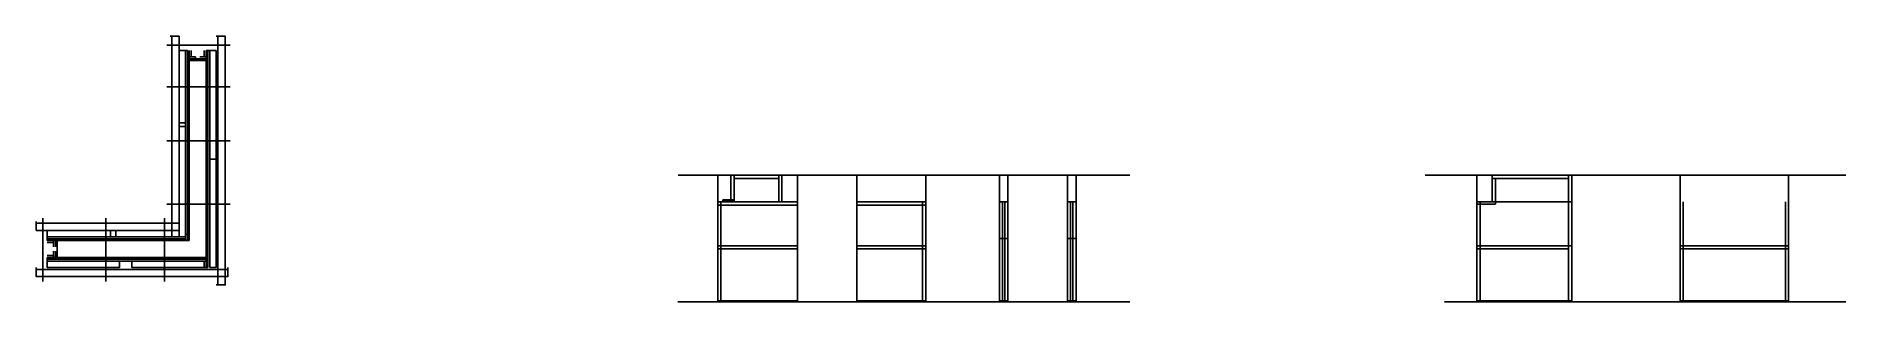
# Model space of a CAD drawing. Header units: metres. Extents: x 4696 to 8702, y 4078 to 4665.
import ezdxf

# ---------------------------------------------------------------- set-up
doc = ezdxf.new("R2010")
doc.units = ezdxf.units.M
for name, color, linetype in [('CHAPA', 7, 'Continuous'), ('CONCRETO', 7, 'Continuous'), ('COTA', 7, 'Continuous'), ('Hachura', 7, 'Continuous'), ('Madeira', 7, 'Continuous'), ('Nível', 7, 'Continuous'), ('Painéis', 7, 'Continuous'), ('Perfil Metálico', 7, 'Continuous'), ('SARR_2.2x7', 7, 'Continuous'), ('SARR_EDITAR', 7, 'Continuous'), ('SARRAFO', 7, 'Continuous')]:
    doc.layers.add(name, color=color, linetype=linetype)

msp = doc.modelspace()

# ---------------------------------------------------------------- linework, layer by layer
at = {"layer": 'CHAPA', "color": 7, "lineweight": 25}
for p, q in [((5072.5, 4167.3), (5068.7, 4167.3)), ((5072.5, 4175.3), (5072.5, 4167.3))]:
    msp.add_line(p, q, dxfattribs=at)
for points in [[(5034.5, 4633.3), (5034.5, 4213.3), (5030.9, 4213.3), (5030.9, 4633.3)], [(5072.5, 4611.3), (5072.5, 4614.9), (5034.5, 4614.9), (5034.5, 4611.3)], [(5076.1, 4153.3), (5072.5, 4153.3), (5072.5, 4633.3), (5076.1, 4633.3)], [(5026.5, 4213.3), (4720.5, 4213.3), (4720.5, 4216.9), (5026.5, 4216.9)], [(4738.9, 4175.3), (4742.5, 4175.3), (4742.5, 4213.3), (4738.9, 4213.3)], [(5072.5, 4175.3), (4720.5, 4175.3), (4720.5, 4171.7), (5072.5, 4171.7)]]:
    msp.add_lwpolyline(points, dxfattribs=at)
at = {"layer": 'CONCRETO', "color": 7, "lineweight": 25}
msp.add_lwpolyline([(4742.5, 4175.3), (4742.5, 4213.3), (5034.5, 4213.3), (5034.5, 4611.3), (5072.5, 4611.3), (5072.5, 4175.3)], dxfattribs=at)
at = {"layer": 'COTA', "color": 7, "lineweight": 25}
for p, q in [((6234.1, 4357.5), (6205.1, 4357.5)), ((6205.1, 4298.5), (6205.1, 4357.5)), ((6381.1, 4357.5), (6347.1, 4357.5)), ((6381.1, 4298.5), (6381.1, 4357.5)), ((6665.5, 4357.5), (6512.5, 4357.5)), ((6512.5, 4298.5), (6512.5, 4357.5)), ((6665.5, 4298.5), (6665.5, 4357.5)), ((7885.6, 4298.5), (7885.6, 4357.5)), ((7919.6, 4357.5), (7885.6, 4357.5)), ((8575.5, 4357.5), (8335.5, 4357.5)), ((8335.5, 4298.5), (8335.5, 4357.5)), ((8575.5, 4298.5), (8575.5, 4357.5))]:
    msp.add_line(p, q, dxfattribs=at)
for points in [[(6847.3, 4298.5), (6847.3, 4357.5), (6828.3, 4357.5), (6828.3, 4298.5)], [(6998.1, 4298.5), (6998.1, 4357.5), (6979.1, 4357.5), (6979.1, 4298.5)]]:
    msp.add_lwpolyline(points, dxfattribs=at)
at = {"layer": 'Hachura', "color": 7, "lineweight": 25}
for p, q in [((5125.3, 4645.4), (4985.5, 4645.4)), ((5125.3, 4553.3), (4985.5, 4553.3)), ((5125.3, 4433.4), (4985.5, 4433.4)), ((5125.3, 4293.4), (4985.5, 4293.4)), ((4710.9, 4122.5), (4710.8, 4262.3)), ((4850.5, 4122.5), (4850.4, 4262.3)), ((4980.5, 4122.5), (4980.4, 4262.3))]:
    msp.add_line(p, q, dxfattribs=at)
at = {"layer": 'Madeira', "color": 7, "lineweight": 25}
for points in [[(5026.5, 4633.3), (5012.5, 4633.3), (5012.5, 4473.3), (5026.5, 4473.3)], [(5080.5, 4393.3), (5094.5, 4393.3), (5094.5, 4633.3), (5080.5, 4633.3)], [(5026.5, 4221.3), (5012.5, 4221.3), (5012.5, 4465.3), (5026.5, 4465.3)], [(5080.5, 4153.3), (5094.5, 4153.3), (5094.5, 4393.3), (5080.5, 4393.3)], [(4720.5, 4221.3), (4720.5, 4235.3), (4860.5, 4235.3), (4860.5, 4221.3)], [(4872.4, 4221.3), (4872.4, 4235.3), (5012.4, 4235.3), (5012.4, 4221.3)], [(4880.5, 4167.3), (4880.5, 4153.3), (4720.5, 4153.3), (4720.5, 4167.3)], [(5068.1, 4167.3), (5068.1, 4153.3), (4908.1, 4153.3), (4908.1, 4167.3)]]:
    msp.add_lwpolyline(points, dxfattribs=at)
at = {"layer": 'Nível', "color": 7, "lineweight": 25}
for p, q in [((6117, 4357.5), (7117.2, 4357.5)), ((7770.9, 4357.5), (8702.2, 4357.5)), ((6116.5, 4077.5), (7117.2, 4077.5)), ((7813.6, 4077.5), (8702.2, 4077.5))]:
    msp.add_line(p, q, dxfattribs=at)
at = {"layer": 'Painéis', "color": 7, "lineweight": 25}
for p, q in [((6234.1, 4303.5), (6234.1, 4357.5)), ((6347.1, 4357.5), (6234.1, 4357.5)), ((6347.1, 4357.5), (6347.1, 4298.5)), ((7919.6, 4357.5), (8095.6, 4357.5)), ((7919.6, 4357.5), (7919.6, 4298.5)), ((8095.6, 4298.5), (8095.6, 4357.5)), ((6205.1, 4298.5), (6205.1, 4201.5)), ((6381.1, 4298.5), (6205.1, 4298.5)), ((6216.1, 4303.5), (6234.1, 4303.5)), ((6216.1, 4298.5), (6216.1, 4303.5)), ((6381.1, 4201.5), (6381.1, 4298.5)), ((6512.5, 4298.5), (6512.5, 4201.5)), ((6665.5, 4298.5), (6512.5, 4298.5)), ((6665.5, 4201.5), (6665.5, 4298.5)), ((6828.3, 4217.5), (6828.3, 4298.5)), ((6828.3, 4298.5), (6847.3, 4298.5)), ((6847.3, 4217.5), (6847.3, 4298.5)), ((6979.1, 4217.5), (6979.1, 4298.5)), ((6979.1, 4298.5), (6998.1, 4298.5)), ((6998.1, 4217.5), (6998.1, 4298.5)), ((7885.6, 4201.5), (7885.6, 4298.5)), ((8095.6, 4298.5), (7885.6, 4298.5)), ((7885.6, 4298.5), (7885.6, 4298.5)), ((8095.6, 4298.5), (8095.6, 4201.5)), ((8095.6, 4298.5), (8095.6, 4298.5)), ((8335.5, 4298.5), (8335.5, 4201.5)), ((8575.5, 4201.5), (8575.5, 4298.5)), ((6828.3, 4217.5), (6828.3, 4079.5)), ((6847.3, 4217.5), (6828.3, 4217.5)), ((6847.3, 4079.5), (6847.3, 4217.5)), ((6979.1, 4217.5), (6979.1, 4079.5)), ((6998.1, 4217.5), (6979.1, 4217.5)), ((6998.1, 4079.5), (6998.1, 4217.5)), ((6205.1, 4201.5), (6205.1, 4077.5)), ((6205.1, 4201.5), (6381.1, 4201.5)), ((6381.1, 4201.5), (6205.1, 4201.5)), ((6381.1, 4077.5), (6381.1, 4201.5)), ((6512.5, 4201.5), (6512.5, 4077.5)), ((6512.5, 4201.5), (6665.5, 4201.5)), ((6665.5, 4201.5), (6512.5, 4201.5)), ((6665.5, 4077.5), (6665.5, 4201.5)), ((7885.6, 4077.5), (7885.6, 4201.5)), ((8095.6, 4201.5), (7885.6, 4201.5)), ((7885.6, 4201.5), (8095.6, 4201.5)), ((8095.6, 4201.5), (8095.6, 4077.5)), ((8335.5, 4201.5), (8335.5, 4077.5)), ((8335.5, 4201.5), (8575.5, 4201.5)), ((8575.5, 4201.5), (8335.5, 4201.5)), ((8575.5, 4077.5), (8575.5, 4201.5)), ((6205.1, 4079.5), (6381.1, 4079.5)), ((6512.5, 4079.5), (6665.5, 4079.5)), ((6828.3, 4079.5), (6847.3, 4079.5)), ((6979.1, 4079.5), (6998.1, 4079.5)), ((8095.6, 4079.5), (7885.6, 4079.5)), ((8335.5, 4079.5), (8575.5, 4079.5))]:
    msp.add_line(p, q, dxfattribs=at)
for points in [[(6381.1, 4079.5), (6205.1, 4079.5), (6205.1, 4077.5), (6381.1, 4077.5)], [(6665.5, 4079.5), (6512.5, 4079.5), (6512.5, 4077.5), (6665.5, 4077.5)], [(6828.3, 4079.5), (6847.3, 4079.5), (6847.3, 4077.5), (6828.3, 4077.5)], [(6979.1, 4079.5), (6998.1, 4079.5), (6998.1, 4077.5), (6979.1, 4077.5)], [(7885.6, 4079.5), (8095.6, 4079.5), (8095.6, 4077.5), (7885.6, 4077.5)], [(8575.5, 4079.5), (8335.5, 4079.5), (8335.5, 4077.5), (8575.5, 4077.5)]]:
    msp.add_lwpolyline(points, dxfattribs=at)
at = {"layer": 'Perfil Metálico', "color": 7, "lineweight": 25}
for points in [[(4992.5, 4665.2), (5012.5, 4665.2), (5012.5, 4221.3), (4992.5, 4221.3)], [(5008.5, 4221.3), (4996.5, 4221.3), (4996.5, 4665.2), (5008.5, 4665.2)], [(5094.5, 4665.2), (5114.5, 4665.2), (5114.5, 4115), (5094.5, 4115)], [(5110.5, 4115), (5098.5, 4115), (5098.5, 4665.2), (5110.5, 4665.2)], [(5012.5, 4255.3), (5012.5, 4235.3), (4696.1, 4235.3), (4696.1, 4255.3)], [(4696.1, 4239.3), (4696.1, 4251.3), (5012.5, 4251.3), (5012.5, 4239.3)], [(5120.4, 4153.3), (5120.4, 4133.3), (4696.1, 4133.3), (4696.1, 4153.3)], [(4696.1, 4137.3), (4696.1, 4149.3), (5120.4, 4149.3), (5120.4, 4137.3)]]:
    msp.add_lwpolyline(points, dxfattribs=at)
at = {"layer": 'SARR_2.2x7', "color": 7, "lineweight": 25}
for p, q in [((6241.1, 4303.5), (6241.1, 4357.5)), ((6241.1, 4350.5), (6340.1, 4350.5)), ((6340.1, 4357.5), (6340.1, 4298.5)), ((8088.6, 4350.5), (7919.6, 4350.5)), ((7926.6, 4298.5), (7926.6, 4350.5)), ((8088.6, 4357.5), (8088.6, 4357.5)), ((8088.6, 4298.5), (8088.6, 4357.5)), ((6381.1, 4291.5), (6205.1, 4291.5)), ((6212.1, 4201.5), (6212.1, 4298.5)), ((6234.1, 4303.5), (6241.1, 4303.5)), ((6665.5, 4291.5), (6512.5, 4291.5)), ((6658.5, 4201.5), (6658.5, 4298.5)), ((6835.3, 4217.5), (6835.3, 4298.5)), ((6840.3, 4217.5), (6840.3, 4298.5)), ((6986.1, 4217.5), (6986.1, 4298.5)), ((6991.1, 4217.5), (6991.1, 4298.5)), ((7885.6, 4293.5), (7926.6, 4293.5)), ((7892.6, 4201.5), (7892.6, 4298.5)), ((7892.6, 4298.5), (7892.6, 4298.5)), ((7926.6, 4298.5), (7926.6, 4293.5)), ((8088.6, 4201.5), (8088.6, 4298.5)), ((8342.5, 4298.5), (8342.5, 4201.5)), ((8568.5, 4201.5), (8568.5, 4298.5)), ((6835.3, 4217.5), (6835.3, 4079.5)), ((6840.3, 4217.5), (6840.3, 4079.5)), ((6986.1, 4217.5), (6986.1, 4079.5)), ((6991.1, 4217.5), (6991.1, 4079.5)), ((6381.1, 4194.5), (6205.1, 4194.5)), ((6212.1, 4201.5), (6212.1, 4077.5)), ((6665.5, 4194.5), (6512.5, 4194.5)), ((6658.5, 4079.5), (6658.5, 4201.5)), ((7885.6, 4194.5), (8088.6, 4194.5)), ((7892.6, 4079.5), (7892.6, 4201.5)), ((8088.6, 4079.5), (8088.6, 4201.5)), ((8575.5, 4194.5), (8335.5, 4194.5)), ((8342.5, 4201.5), (8342.5, 4077.5)), ((8568.5, 4079.5), (8568.5, 4201.5)), ((6212.1, 4079.5), (6212.1, 4079.5)), ((6374.1, 4079.5), (6374.1, 4079.5)), ((6519.5, 4079.5), (6519.5, 4079.5)), ((6658.5, 4079.5), (6658.5, 4079.5)), ((7892.6, 4079.5), (7892.6, 4079.5)), ((8088.6, 4079.5), (8088.6, 4079.5)), ((8342.5, 4079.5), (8342.5, 4079.5)), ((8568.5, 4079.5), (8568.5, 4079.5))]:
    msp.add_line(p, q, dxfattribs=at)
at = {"layer": 'SARR_EDITAR', "color": 7, "lineweight": 25}
for p, q in [((6216.1, 4301), (6241.1, 4301)), ((6241.1, 4303.5), (6241.1, 4298.5))]:
    msp.add_line(p, q, dxfattribs=at)
at = {"layer": 'SARRAFO', "color": 7, "lineweight": 25}
for p, q in [((5026.5, 4227.3), (5030.9, 4227.3)), ((5072.5, 4167.3), (4720.5, 4167.3))]:
    msp.add_line(p, q, dxfattribs=at)
for points in [[(5026.5, 4213.3), (5026.5, 4633.3), (5030.9, 4633.3), (5030.9, 4213.3)], [(5026.5, 4213.3), (5030.9, 4213.3), (5030.9, 4633.3), (5026.5, 4633.3)], [(5034.5, 4633.3), (5034.5, 4619.3), (5038.9, 4619.3), (5038.9, 4633.3)], [(5034.5, 4614.9), (5048.5, 4614.9), (5048.5, 4619.3), (5034.5, 4619.3)], [(5058.5, 4614.9), (5072.5, 4614.9), (5072.5, 4619.3), (5058.5, 4619.3)], [(5068.1, 4633.3), (5068.1, 4619.3), (5072.5, 4619.3), (5072.5, 4633.3)], [(5076.1, 4153.3), (5076.1, 4633.3), (5080.5, 4633.3), (5080.5, 4153.3)], [(5076.1, 4153.3), (5076.1, 4633.3), (5080.5, 4633.3), (5080.5, 4153.3)], [(5026.5, 4216.9), (4720.5, 4216.9), (4720.5, 4221.3), (5026.5, 4221.3)], [(4720.5, 4213.3), (4734.5, 4213.3), (4734.5, 4208.9), (4720.5, 4208.9)], [(4734.5, 4199.3), (4734.5, 4213.3), (4738.9, 4213.3), (4738.9, 4199.3)], [(4720.5, 4175.3), (4734.5, 4175.3), (4734.5, 4179.7), (4720.5, 4179.7)], [(4720.5, 4167.3), (4720.5, 4175.3), (5072.5, 4175.3), (5072.5, 4167.3)], [(4734.5, 4189.3), (4734.5, 4175.3), (4738.9, 4175.3), (4738.9, 4189.3)], [(5068.1, 4167.3), (5068.1, 4153.3), (5072.5, 4153.3), (5072.5, 4167.3)]]:
    msp.add_lwpolyline(points, dxfattribs=at)

doc.saveas('drawing.dxf')
